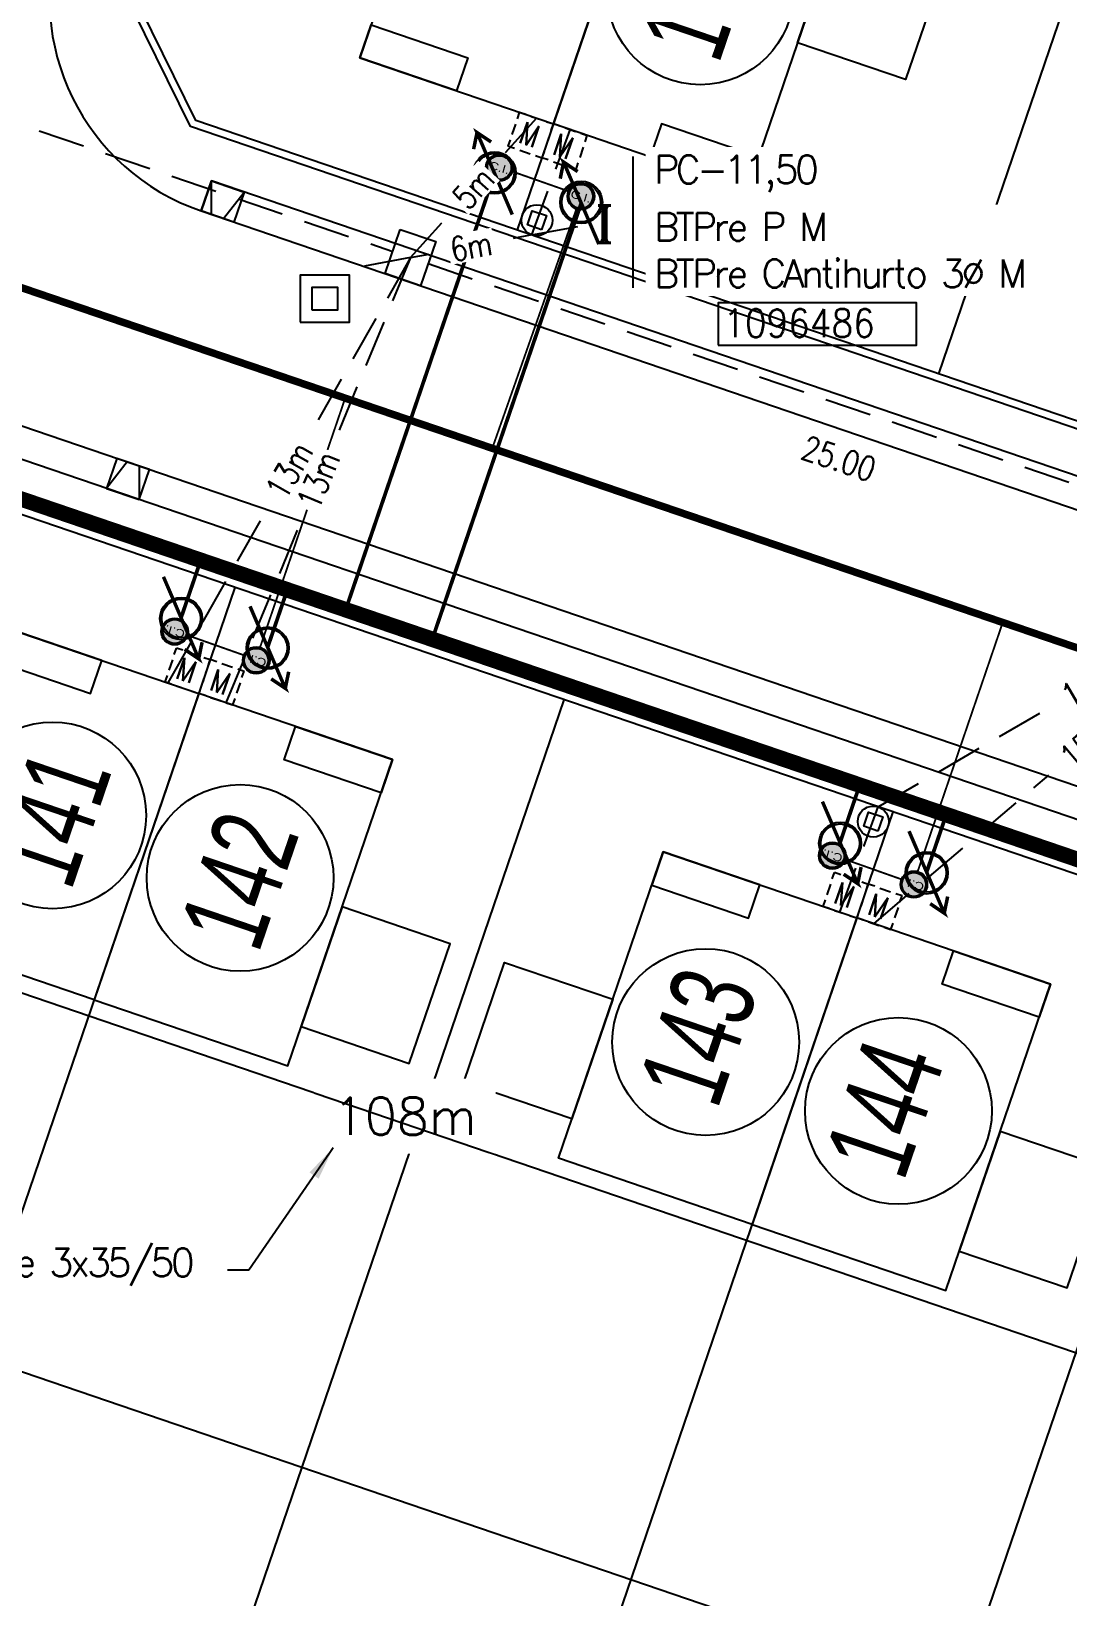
# Model space of a CAD drawing. Extents: x 0 to 336586, y 0 to 6284468.
# Drawn here: x 335219.77 to 335247.51, y 6277718.69 to 6277760.61 of the extents above; entities that cross this region are included whole.
import ezdxf
from ezdxf.enums import TextEntityAlignment as Align

# ---------------------------------------------------------------- set-up
doc = ezdxf.new("R2010")
doc.units = 0
doc.header["$LTSCALE"] = 5
doc.linetypes.add('DASHED', pattern=[0.75, 0.5, -0.25])
doc.linetypes.add('HIDDEN', pattern=[0.375, 0.25, -0.125])
for name, color, linetype in [('ACOM-P', 251, 'DASHED'), ('CALLES-URBANAS', 6, 'Continuous'), ('COTAS', 11, 'Continuous'), ('EQUIPOS', 240, 'Continuous'), ('EQUIPOS_P', 240, 'Continuous'), ('ESTRUCTURAS', 42, 'Continuous'), ('ESTRUCTURAS_P', 42, 'Continuous'), ('GRILLA', 254, 'Continuous'), ('LBT_A_P', 100, 'DASHED'), ('LINEA-EDIFICACION-URBANA', 21, 'Continuous'), ('MUROS', 8, 'Continuous'), ('NOMBRESLOTES', 2, 'Continuous'), ('Numero', 42, 'Continuous'), ('PLANTA', 6, 'Continuous'), ('POSTES_E', 41, 'Continuous'), ('POSTES_P', 41, 'Continuous'), ('Prosan Agua Potable D. Arranque', 1, 'Continuous'), ('Prosan Agua Potable D. MAP', 5, 'Continuous'), ('Prosan Agua Potable P. Cañeria Proyectada', 1, 'Continuous'), ('Prosan Alcantarillado D. Union Domiciliaria', 4, 'Continuous'), ('Prosan Alcantarillado P. Colector Proyectado', 1, 'Continuous'), ('Prosan Pavimentación Dispositivo de Rodados Proyectado', 8, 'Continuous'), ('Prosan Pavimentación Vereda Proyectada', 8, 'Continuous'), ('PUNTO-DE-INTERES', 254, 'Continuous'), ('servicios', 6, 'Continuous'), ('TEXTO-BT_P', 151, 'Continuous'), ('TEXTO-MT_P', 1, 'Continuous')]:
    doc.layers.add(name, color=color, linetype=linetype)
doc.styles.add('2mm', font='simplex.shx', dxfattribs={"width": 0.8, "height": 0.65})
doc.styles.add('ARIAL', font='arial.ttf', dxfattribs={"width": 0.82})
doc.styles.add('ROMANS', font='romans.shx', dxfattribs={"height": 1})
doc.styles.add('ROMANT', font='romant.shx', dxfattribs={"height": 2})
doc.styles.add('Swis-50', font='swissc.ttf', dxfattribs={"width": 0.85})
doc.dimstyles.new('ACOMETIDA 500', dxfattribs={"dimtxt": 0.65, "dimasz": 1.8, "dimexe": 1.25, "dimexo": 0.625, "dimtad": 0, "dimdec": 0, "dimtxsty": '2mm', "dimblk": 'NONE', "dimcen": 2.5, "dimse1": 1, "dimse2": 1, "dimclrd": 256, "dimclrt": 2, "dimadec": 0, "dimazin": 0, "dimtfac": 1, "dimtdec": 0, "dimtmove": 0, "dimatfit": 3, "dimldrblk": 'NONE', "dimfxl": 1, "dimtfill": 1, "dimlwd": -1, "dimarcsym": 2})
doc.dimstyles.new('COTA 500', dxfattribs={"dimtxt": 0.9, "dimasz": 0.9, "dimexe": 1.25, "dimexo": 1.25, "dimgap": 1.199999999999999, "dimtad": 0, "dimtih": 1, "dimtoh": 1, "dimdec": 0, "dimzin": 0, "dimdsep": 46, "dimtxsty": 'ROMANS', "dimcen": 0, "dimclrd": 11, "dimclre": 11, "dimclrt": 256, "dimadec": 0, "dimazin": 0, "dimtfac": 1, "dimtdec": 0, "dimtofl": 0, "dimtmove": 0, "dimatfit": 3, "dimfxl": 1.25, "dimfxlon": 1, "dimtfill": 1, "dimtolj": 1, "dimtzin": 0, "dimarcsym": 0})
doc.dimstyles.new('GRILLA X 500', dxfattribs={"dimtxt": 0.5, "dimasz": 1.8, "dimexe": 1.25, "dimexo": 0.625, "dimtad": 0, "dimdec": 0, "dimtxsty": 'ROMANS', "dimblk": 'NONE', "dimcen": 2.5, "dimse1": 1, "dimse2": 1, "dimsd1": 1, "dimsd2": 1, "dimclrd": 256, "dimclrt": 256, "dimadec": 0, "dimazin": 0, "dimtfac": 1, "dimtdec": 0, "dimtmove": 0, "dimatfit": 3, "dimldrblk": 'NONE', "dimfxlon": 1, "dimtfill": 1, "dimlwd": -1, "dimarcsym": 2})
doc.dimstyles.new('GRILLA Y 500', dxfattribs={"dimtxt": 0.5, "dimasz": 1.8, "dimexe": 1.25, "dimexo": 0.625, "dimtad": 0, "dimdec": 0, "dimtxsty": 'ROMANS', "dimblk": 'NONE', "dimcen": 2.5, "dimse1": 1, "dimse2": 1, "dimsd1": 1, "dimsd2": 1, "dimclrd": 256, "dimclrt": 256, "dimadec": 0, "dimazin": 0, "dimtfac": 1, "dimtdec": 0, "dimtmove": 0, "dimatfit": 3, "dimldrblk": 'NONE', "dimfxlon": 1, "dimtfill": 1, "dimlwd": -1, "dimarcsym": 2})
doc.dimstyles.new('VANO 500', dxfattribs={"dimtxt": 0.65, "dimasz": 1.8, "dimexe": 0, "dimexo": 8, "dimgap": 1.2, "dimtad": 0, "dimdec": 0, "dimzin": 0, "dimdsep": 46, "dimtxsty": '2mm', "dimblk": 'NONE', "dimcen": 0, "dimse1": 1, "dimse2": 1, "dimsd1": 1, "dimsd2": 1, "dimclrd": 7, "dimclrt": 2, "dimadec": 0, "dimazin": 0, "dimtfac": 1, "dimtdec": 0, "dimtofl": 0, "dimtmove": 0, "dimatfit": 3, "dimldrblk": 'NONE', "dimfxl": 1, "dimtfill": 1, "dimtolj": 1, "dimtzin": 0, "dimlwd": 25, "dimarcsym": 0})

# ---------------------------------------------------------------- blocks, each defined once
blk = doc.blocks.new('A$C461B3DCE')
at = {"layer": 'Prosan Agua Potable D. MAP', "ltscale": 2}
h = blk.add_hatch(color=4, dxfattribs=at)
h.dxf.hatch_style = 1
edge = h.paths.add_edge_path()
edge.add_line((0.7710314885518511, 0.5448670548734738), (0.7504819952160025, 0.5306253450311521))
edge.add_arc((0.5218886427903211, 0.3768014163459124), 0.2755298927691394, 393.9372072948622, 430.8894317799293)
edge.add_arc((0.5219586611189867, 0.376749035538496), 0.2755564759331746, 70.90675392884668, 215.492820778389)
edge.add_line((0.2976038094080948, 0.2167606861423788), (0.2770543160722461, 0.2025189763000571))
edge.add_arc((0.5218886427903213, 0.3768014163459125), 0.3005298927691393, 70.88943177992928, 215.4447158899646, ccw=False)
edge.add_arc((0.5218886427903213, 0.3768014163459125), 0.3005298927691391, 394.0026343322039, 430.88943177992934, ccw=False)
h = blk.add_hatch(color=4, dxfattribs=at)
h.dxf.hatch_style = 1
edge = h.paths.add_edge_path()
edge.add_line((0.7622593604771488, 0.557190258923689), (0.7420747884321109, 0.5424359027211417))
edge.add_arc((0.521888642790321, 0.3768014163459126), 0.2755298927691394, 0, 36.95222448506712, ccw=False)
edge.add_arc((0.5218620722195667, 0.376884724929531), 0.2755564759331746, 215.3966110015403, 359.98267785108266, ccw=False)
edge.add_line((0.2972388881172841, 0.2172733325026044), (0.2770543160722462, 0.2025189763000571))
edge.add_arc((0.5218886427903211, 0.3768014163459128), 0.3005298927691393, 215.4447158899647, 360)
edge.add_arc((0.5218886427903211, 0.3768014163459128), 0.3005298927691391, 0, 36.88679744772544)
at = {"layer": 'Prosan Agua Potable D. MAP', "color": 4, "ltscale": 2, "const_width": 0.05}
blk.add_lwpolyline([(9.38084215e-08, 1.08246816e-07), (1.023286459401971, 0.7479937492063158), (0.9377070762315523, 0.5236589383472321), (1.023286459402515, 0.7479937492077511), (0.7832410503892931, 0.7426890532315298)], dxfattribs=at)
at = {"layer": 'Prosan Agua Potable D. MAP', "color": 4, "ltscale": 2}
for radius in [0.3005298927691391, 0.2755298927691391]:
    blk.add_circle((0.5218886427903211, 0.3768014163459128), radius, dxfattribs=at)
blk = doc.blocks.new('agua potable')
at = {"layer": 'Prosan Agua Potable D. Arranque', "color": 4, "const_width": 0.1}
for points, elevation in [([(335721.7647387084, 6282434.498221918), (335717.7797777961, 6282422.824924893)], -499.809), ([(335724.0819384793, 6282433.707190003), (335720.0969775688, 6282422.033892977)], -499.809), ([(335713.371650523, 6282422.602377763), (335713.8997824694, 6282424.14945469)], -499.8090000075405), ([(335715.6888502943, 6282421.811345848), (335716.2169822402, 6282423.358422771)], -499.8090000075405)]:
    blk.add_lwpolyline(points, dxfattribs=dict(at, elevation=elevation))
for points in [[(335731.0089935898, 6282416.581446182), (335731.537125536, 6282418.128523108)], [(335733.3261933608, 6282415.790414268), (335733.8543253068, 6282417.337491192)]]:
    blk.add_lwpolyline(points, dxfattribs=at)
at = {"layer": 'Prosan Agua Potable P. Cañeria Proyectada', "color": 4, "const_width": 0.4}
blk.add_lwpolyline([(335794.3611154302, 6282396.682042008), (335675.8759594712, 6282437.129801887)], dxfattribs=at)
at = {"layer": 'Prosan Agua Potable D. MAP', "color": 4, "ltscale": 20}
for p, xscale, yscale, zscale, rotation in [((335722.2363493615, 6282433.400437742, -499.809), 1.885254132807255, 1.885254132807255, 1.885254132807255, 77.0827137440164), ((335724.5535491325, 6282432.609405827, -499.809), 1.885254132807254, 1.885254132807254, 1.885254132807254, 77.08271373004237), ((335712.9000398702, 6282423.700161939, -499.8090000075405), 1.885254132835699, 1.885254132835699, 1.885254132835699, 257.0827137300424), ((335715.2172396408, 6282422.909130024, -499.8090000075405), 1.885254132835698, 1.885254132835698, 1.885254132835698, 257.0827137440164), ((335730.5373829366, 6282417.679230358), 1.885254132835699, 1.885254132835699, 1.885254132835699, 257.0827137300424), ((335732.8545827075, 6282416.888198443), 1.885254132835698, 1.885254132835698, 1.885254132835698, 257.0827137440164)]:
    blk.add_blockref('A$C461B3DCE', p, dxfattribs=dict(at, xscale=xscale, yscale=yscale, zscale=zscale, rotation=rotation))
blk = doc.blocks.new('UD')
at = {"layer": 'Prosan Alcantarillado D. Union Domiciliaria', "true_color": 0x57ffab}
h = blk.add_hatch(color=101, dxfattribs=at)
edge = h.paths.add_edge_path()
edge.add_arc((6.984919e-10, 0), 0.3200000000000001, 0, 360)
at = {"layer": 'Prosan Alcantarillado D. Union Domiciliaria', "color": 7}
for radius in [0.36, 0.3200000000000001]:
    blk.add_circle((6.984919e-10, 0), radius, dxfattribs=at)
at = {"layer": 'Prosan Alcantarillado D. Union Domiciliaria', "color": 7, "ltscale": 10, "style": 'ARIAL', "oblique": 359.9999998988733, "width": 1.199999998176862}
blk.add_text('C.I.', height=0.2121039574924962, dxfattribs=at).set_placement((0, 0), align=Align.MIDDLE_CENTER)
blk = doc.blocks.new('ALCANTARILLADO')
at = {"layer": 'Prosan Alcantarillado D. Union Domiciliaria', "color": 5, "ltscale": 20, "const_width": 0.05}
for points in [[(-62.08996303600725, -214.4205110596959), (-60.58524696285167, -214.9494491473306)], [(-60.37173238810647, -215.4262259372044), (-62.63144025265501, -221.8546129737515)], [(-68.84003536676028, -227.1674944107654), (-66.57110790569277, -220.5210392059525)], [(-51.23860744258127, -233.1695142341778), (-48.96967984543153, -226.5230586304097)], [(-70.77829811605625, -226.8431674813619), (-69.27459623377945, -227.3749819335062)], [(-53.17687019122968, -232.8451873053564), (-51.67316830890923, -233.3770017568022)]]:
    blk.add_lwpolyline(points, dxfattribs=at)
at = {"layer": 'Prosan Alcantarillado P. Colector Proyectado', "color": 5, "const_width": 0.2}
blk.add_lwpolyline([(-80.53497910180886, -215.7206601623911), (-1.985794598018401, -242.5353131315205)], dxfattribs=at)
at = {"layer": 'Prosan Alcantarillado D. Union Domiciliaria', "color": 5, "ltscale": 20}
for p, rotation in [((-62.43541517063568, -214.3192054660758), 343.655956915462), ((-60.252389244808, -215.0865831656847), 343.655956915462), ((-71.12355590115476, -226.7412014959846), 163.546395338698), ((-68.94200135136634, -227.512752196053), 163.546395338698), ((-53.52212797640823, -232.7432213200955), 163.546395338698), ((-51.34057342661981, -233.5147720155073), 163.546395338698)]:
    blk.add_blockref('UD', p, dxfattribs=dict(at, rotation=rotation))
blk = doc.blocks.new('A$C5C7937C3')
at = {"layer": 'Prosan Pavimentación Dispositivo de Rodados Proyectado'}
for p, q in [((-0.6315782112360468, 6.903170517231955, -1.978999999999999), (-3.000010038471373, -8.76825652e-08, -1.978999999999999)), ((2.131585714683748, 6.903170517231955, -1.978999999999999), (4.500017541919078, -8.76825652e-08, -1.978999999999999))]:
    blk.add_line(p, q, dxfattribs=at)
at = {"layer": 'Prosan Pavimentación Dispositivo de Rodados Proyectado', "elevation": -1.978999999999999}
blk.add_lwpolyline([(4.500017541919078, 6.903170517231955), (-3.000010038489562, 6.903170517227408), (-3.000010038489562, -8.76825652e-08), (4.500017541919078, -8.76825652e-08)], close=True, dxfattribs=at)
blk = doc.blocks.new('A$C12F70A7C')
at = {"layer": 'MUROS'}
for points in [[(0, -8.672000000951812), (-5.476999999998952, -8.672000000951812), (-5.476999999998952, 0), (0, 0)], [(-2.738500000006752, 0), (-5.476999999998952, 0), (-5.476999999998952, -0.9399999999441206), (-2.738500000006752, -0.9399999999441206)], [(0, -8.672000000951812), (5.4769999999844, -8.672000000951812), (5.4769999999844, 0), (0, 0)], [(2.7384999999922, 0), (5.4769999999844, 0), (5.4769999999844, -0.9399999999441206), (2.7384999999922, -0.9399999999441206)], [(-5.476999999998952, -7.557999999960883), (-8.53499999998894, -7.557999999960883), (-8.53499999998894, -4.169999999925493), (-5.476999999998952, -4.169999999925493)], [(5.4769999999844, -7.557999999960883), (8.534999999974389, -7.557999999960883), (8.534999999974389, -4.169999999925493), (5.4769999999844, -4.169999999925493)]]:
    blk.add_lwpolyline(points, close=True, dxfattribs=at)
blk = doc.blocks.new('PLANTA')
at = {"layer": 'CALLES-URBANAS', "flags": 128}
blk.add_lwpolyline([(335725.5072849494, 6282473.654237114), (335721.237179917, 6282473.526946058), (335710.1720965475, 6282441.113577982, 0.4142135623730951), (335713.9119420435, 6282433.496914956), (335774.4799874992, 6282412.820554791, 0.4142135623730951), (335782.0966505262, 6282416.560400287), (335793.1617338957, 6282448.973768363), (335789.8608332461, 6282451.685604438)], format="xyb", close=True, dxfattribs=at)
blk.add_lwpolyline([(335758.1459037947, 6282410.999947876, -0.4142135623730951), (335761.8857492908, 6282403.383284849), (335750.2714501044, 6282369.361078066), (335750.2714501044, 6282369.361078066, -0.4142135623730951), (335742.6547870774, 6282365.621232569), (335675.0551700945, 6282388.697988923, -0.4142135623730951), (335671.3153245985, 6282396.314651949), (335682.9296237849, 6282430.336858733, -0.4142135623730943), (335690.5462868119, 6282434.076704229), (335758.1459037947, 6282410.999947876)], format="xyb", dxfattribs=at)
at = {"layer": 'CALLES-URBANAS'}
blk.add_lwpolyline([(335758.1459037947, 6282410.999947876), (335757.8712958863, 6282410.195528522), (335690.2716789034, 6282433.272284875), (335690.5462868119, 6282434.076704229)], dxfattribs=at)
at = {"layer": 'CALLES-URBANAS', "flags": 128}
blk.add_lwpolyline([(335774.4799874992, 6282412.820554791), (335774.7545954077, 6282413.624974145), (335714.186549952, 6282434.301334309), (335713.9119420436, 6282433.496914956)], dxfattribs=at)
at = {"layer": 'LINEA-EDIFICACION-URBANA', "ltscale": 0.2}
for p, q in [((335734.4018680496, 6282468.240365801), (335722.3675802973, 6282432.987870595)), ((335745.6795119303, 6282464.390470615), (335733.6452241781, 6282429.137975409)), ((335714.8131660324, 6282423.415129632), (335700.7758558891, 6282382.295105021)), ((335723.6191920164, 6282420.408980705), (335709.5818818731, 6282379.288956095)), ((335732.4252180003, 6282417.402831778), (335718.387907857, 6282376.282807168)), ((335741.231243984, 6282414.39668285), (335727.1939338408, 6282373.27665824)), ((335753.9492543497, 6282387.099084744), (335679.2518195398, 6282412.598852054))]:
    blk.add_line(p, q, dxfattribs=at)
for points in [[(335789.8763127967, 6282446.314135138), (335779.6695743548, 6282416.41514939), (335776.0790449706, 6282414.652169315), (335713.7666911461, 6282435.923991127), (335712.0037110722, 6282439.514520511), (335722.210449514, 6282469.41350626), (335725.8009788984, 6282471.176486334), (335788.1133327229, 6282449.904664522), (335789.8763127967, 6282446.314135138)], [(335760.0541347662, 6282404.98234232), (335758.2911546922, 6282408.572871705), (335688.9472293405, 6282432.245089704), (335685.3566999563, 6282430.48210963), (335673.1469391235, 6282394.715594478), (335674.9099191973, 6282391.125065094), (335744.253844549, 6282367.452847094), (335747.8443739333, 6282369.215827168), (335760.0541347662, 6282404.98234232)]]:
    blk.add_lwpolyline(points, dxfattribs=at)
at = {"layer": 'Prosan Pavimentación Vereda Proyectada'}
blk.add_lwpolyline([(335791.4700223127, 6282450.363584352), (335779.8320856569, 6282416.272135433), (335776.092831676, 6282414.436130334), (335713.6236771898, 6282435.761479825), (335711.7876720901, 6282439.500733806), (335723.4256087459, 6282473.592182724)], dxfattribs=at)
blk.add_lwpolyline([(335760.2701737482, 6282404.996129026), (335758.4341686486, 6282408.735383007), (335688.9334426352, 6282432.461128686), (335685.1941886542, 6282430.625123587), (335672.9309001414, 6282394.701807773), (335674.7669052409, 6282390.962553792), (335744.2676312543, 6282367.236808113), (335748.0068852354, 6282369.072813212)], close=True, dxfattribs=at)
at = {"layer": 'PUNTO-DE-INTERES', "color": 8}
for centre in [(335727.2694847506, 6282439.376826297), (335709.9344018669, 6282417.308798943), (335714.9518746298, 6282415.636235899), (335727.4106991024, 6282411.238247238), (335732.5714612652, 6282409.395992981)]:
    blk.add_circle(centre, 2.5, dxfattribs=at)
at = {"layer": 'Prosan Pavimentación Dispositivo de Rodados Proyectado', "yscale": 0.1231318257598217, "zscale": 0.1231318257598217}
for p, xscale, rotation in [((335714.5361380248, 6282434.181993993, 0.2436778831786871), -0.1231318257598217, 161.1514259080774), ((335711.7254453233, 6282425.948525338, 0.2436778831786871), 0.1231318257598217, 341.1514259091357)]:
    blk.add_blockref('A$C5C7937C3', p, dxfattribs=dict(at, xscale=xscale, rotation=rotation))
at = {"layer": 'PUNTO-DE-INTERES', "rotation": 161.1514259085047}
blk.add_blockref('A$C12F70A7C', (335723.3367846801, 6282435.826997726), dxfattribs=at)
blk.add_blockref('A$C12F70A7C', (335723.3367846801, 6282435.826997726), dxfattribs=at)
blk.add_blockref('A$C12F70A7C', (335723.3367846801, 6282435.826997726), dxfattribs=at)
at = {"layer": 'PUNTO-DE-INTERES', "xscale": -1, "rotation": 341.1514259085047}
for p in [(335713.8439616496, 6282420.576002501), (335713.8439616496, 6282420.576002501), (335713.8439616496, 6282420.576002501), (335731.4560136175, 6282414.563704646), (335731.4560136175, 6282414.563704646), (335731.4560136175, 6282414.563704646)]:
    blk.add_blockref('A$C12F70A7C', p, dxfattribs=at)
at = {"layer": 'NOMBRESLOTES', "color": 8, "style": 'Swis-50', "width": 0.8}
for s, p in [('141', (335709.9125003652, 6282417.244642043)), ('142', (335714.929217904, 6282415.569866694))]:
    blk.add_text(s, height=2.25, rotation=71.15142590763487, dxfattribs=at).set_placement(p, align=Align.MIDDLE_CENTER)
for s, p in [('143', (335727.7196358014, 6282409.400102346)), ('144', (335732.7074555419, 6282407.472874398))]:
    blk.add_text(s, height=2.25, rotation=71.15142590763487, dxfattribs=at).set_placement(p)
at = {"layer": 'PUNTO-DE-INTERES', "color": 8, "insert": (335727.2615921965, 6282439.379520611), "char_height": 2.25, "attachment_point": 5, "rotation": 71.15142590850466, "line_spacing_factor": 0.6, "style": 'Swis-50'}
blk.add_mtext('\\fArial Narrow|b0|i0|c00|p39;\\H1x;\\W0.8;118', dxfattribs=at)
blk = doc.blocks.new('EM-BT_P')
at = {"layer": 'EQUIPOS'}
for p, q in [((-1.59583581811421, 0.990598165203636), (-1.59583581811421, 1.595838092819461)), ((-0.990595890498426, 1.595417830392476), (-1.59583581811421, 1.595417830392476)), ((-0.4940528739877835, 1.595417830392476), (0.4940729303437621, 1.595417830392476)), ((0.9906159468543903, 1.595417830392476), (1.595855874470174, 1.595417830392476)), ((1.595855874470174, 0.990598165203636), (1.595855874470174, 1.595838092819461)), ((-1.59583581811421, 0.4940551486930361), (-1.59583581811421, -0.4940706556385237)), ((1.595855874470174, 0.4940551486930361), (1.595855874470174, -0.4940706556385237)), ((-1.59583581811421, -0.9906136721491804), (-1.59583581811421, -1.595853599764949)), ((1.595855874470174, -0.9906136721491804), (1.595855874470174, -1.595853599764949)), ((-0.990595890498426, -1.595433337337964), (-1.59583581811421, -1.595433337337964)), ((-0.4940528739877835, -1.595433337337964), (0.4940729303437621, -1.595433337337964)), ((0.9906159468543903, -1.595433337337964), (1.595855874470174, -1.595433337337964))]:
    blk.add_line(p, q, dxfattribs=at)
at = {"layer": 'EQUIPOS', "style": 'ROMANS', "width": 0.8}
blk.add_text('M', height=1.98, dxfattribs=at).set_placement((-0.9147899827143248, -0.9896123134684556))
blk = doc.blocks.new('PC-11-5_P')
at = {"layer": 'POSTES_E'}
blk.add_lwpolyline([(-0.9999145091573203, 1.250006196363586), (1.00008549084268, 1.250006196363586), (1.00008549084268, -1.249993803636414), (-0.9999145091573203, -1.249993803636414)], close=True, dxfattribs=at)
blk = doc.blocks.new('*D223')
at = {"layer": 'Defpoints', "color": 0, "linetype": 'HIDDEN', "ltscale": 0.25, "transparency": 16777216}
for p in [(335205.3116776531, 6277762.954661776), (335229.9166062952, 6277754.552430731), (335229.466528754, 6277753.234432485)]:
    blk.add_point(p, dxfattribs=at)
at = {"layer": 'COTAS', "color": 2, "linetype": 'HIDDEN', "ltscale": 0.25, "transparency": 16777216, "insert": (335217.164064433, 6277757.435548007), "char_height": 0.65, "attachment_point": 5, "rotation": 341.14569820959355, "style": '2mm', "bg_fill": 3, "box_fill_scale": 1.1, "bg_fill_color": 256, "bg_fill_true_color": 13158600, "bg_fill_transparency": 0}
blk.add_mtext('\\A1;26.00', dxfattribs=at)
blk = doc.blocks.new('_None')
blk = doc.blocks.new('*D224')
at = {"layer": 'Defpoints', "color": 0, "linetype": 'HIDDEN', "ltscale": 0.25, "transparency": 16777216}
for p in [(335229.916564842, 6277754.552441613), (335253.7458632968, 6277746.415080462), (335253.2957869198, 6277745.097085092)]:
    blk.add_point(p, dxfattribs=at)
at = {"layer": 'COTAS', "color": 2, "linetype": 'HIDDEN', "ltscale": 0.25, "transparency": 16777216, "insert": (335241.3811376924, 6277749.165765667), "char_height": 0.65, "attachment_point": 5, "rotation": 341.1457052805475, "style": '2mm', "bg_fill": 3, "box_fill_scale": 1.1, "bg_fill_color": 256, "bg_fill_true_color": 13158600, "bg_fill_transparency": 0}
blk.add_mtext('\\A1;25.00', dxfattribs=at)
blk = doc.blocks.new('*D351')
at = {"layer": 'ACOM-P', "ltscale": 0.5, "transparency": 16777216}
for p, q in [((335229.9165648427, 6277754.552441611), (335227.33755332, 6277750.023132592)), ((335223.4293804169, 6277743.15952511), (335226.00839194, 6277747.688834131))]:
    blk.add_line(p, q, dxfattribs=at)
at = {"layer": 'Defpoints', "color": 0, "ltscale": 0.5, "transparency": 16777216}
for p in [(335229.9165648418, 6277754.552441611), (335223.4293804159, 6277743.15952511), (335223.4293804169, 6277743.15952511)]:
    blk.add_point(p, dxfattribs=at)
at = {"layer": 'ACOM-P', "color": 2, "ltscale": 0.5, "transparency": 16777216, "insert": (335226.6729726298, 6277748.855983362), "char_height": 0.65, "attachment_point": 5, "rotation": 60.34259433800725, "style": '2mm', "bg_fill": 3, "box_fill_scale": 1.1, "bg_fill_color": 256, "bg_fill_true_color": 13158600, "bg_fill_transparency": 0}
blk.add_mtext('13m', dxfattribs=at)
blk = doc.blocks.new('*D352')
at = {"layer": 'ACOM-P', "ltscale": 0.5, "transparency": 16777216}
for p, q in [((335229.916568334, 6277754.552446434), (335227.9636859826, 6277749.831796341)), ((335224.9839539181, 6277742.628969997), (335226.9368362695, 6277747.349620089))]:
    blk.add_line(p, q, dxfattribs=at)
at = {"layer": 'Defpoints', "color": 0, "ltscale": 0.5, "transparency": 16777216}
for p in [(335229.916568334, 6277754.552446434), (335229.9166062949, 6277754.55243073), (335224.9839918793, 6277742.628954292)]:
    blk.add_point(p, dxfattribs=at)
at = {"layer": 'ACOM-P', "color": 2, "ltscale": 0.5, "transparency": 16777216, "insert": (335227.450261126, 6277748.590708216), "char_height": 0.65, "attachment_point": 5, "rotation": 67.52564464919213, "style": '2mm', "bg_fill": 3, "box_fill_scale": 1.1, "bg_fill_color": 256, "bg_fill_true_color": 13158600, "bg_fill_transparency": 0}
blk.add_mtext('13m', dxfattribs=at)
blk = doc.blocks.new('*D353')
at = {"layer": 'ACOM-P', "ltscale": 0.5, "transparency": 16777216}
for p, q in [((335233.2893259837, 6277758.285061), (335232.3706083056, 6277757.268304871)), ((335229.9166062954, 6277754.55243073), (335230.8353239736, 6277755.56918686))]:
    blk.add_line(p, q, dxfattribs=at)
at = {"layer": 'Defpoints', "color": 0, "ltscale": 0.5, "transparency": 16777216}
for p in [(335233.2893259837, 6277758.285061), (335233.2893259837, 6277758.285061), (335229.9166062954, 6277754.55243073)]:
    blk.add_point(p, dxfattribs=at)
at = {"layer": 'ACOM-P', "color": 2, "ltscale": 0.5, "transparency": 16777216, "insert": (335231.6029661391, 6277756.418745866), "char_height": 0.65, "attachment_point": 5, "rotation": 47.89975130541711, "style": '2mm', "bg_fill": 3, "box_fill_scale": 1.1, "bg_fill_color": 256, "bg_fill_true_color": 13158600, "bg_fill_transparency": 0}
blk.add_mtext('5m', dxfattribs=at)
blk = doc.blocks.new('PM-6_P')
at = {"layer": 'POSTES_E'}
blk.add_lwpolyline([(-0.6677519658405187, 0.6677414800509212), (0.6677199434739736, 0.6677414800509212), (0.6677199434739736, -0.66773042926323), (-0.6677519658405187, -0.66773042926323)], close=True, dxfattribs=at)
blk.add_circle((-1.601118327254625e-05, 5.52539384557349e-06), 1.386432699211355, dxfattribs=at)
blk = doc.blocks.new('*D354')
at = {"layer": 'ACOM-P', "ltscale": 0.5, "transparency": 16777216}
for p, q in [((335233.1668496737, 6277755.156874815), (335232.6673560438, 6277755.063964954)), ((335233.1668496737, 6277755.156874815), (335234.9364959849, 6277755.486043365)), ((335229.916479052, 6277754.552279549), (335228.1468327411, 6277754.223111)), ((335229.916479052, 6277754.552279549), (335230.4159726815, 6277754.64518941))]:
    blk.add_line(p, q, dxfattribs=at)
at = {"layer": 'Defpoints', "color": 0, "ltscale": 0.5, "transparency": 16777216}
for p in [(335233.1668480758, 6277755.156883406), (335233.1668496737, 6277755.156874815), (335229.9164774544, 6277754.552288139)]:
    blk.add_point(p, dxfattribs=at)
at = {"layer": 'ACOM-P', "color": 2, "ltscale": 0.5, "transparency": 16777216, "insert": (335231.5416643629, 6277754.854577182), "char_height": 0.65, "attachment_point": 5, "rotation": 10.537056564315991, "style": '2mm', "bg_fill": 3, "box_fill_scale": 1.1, "bg_fill_color": 256, "bg_fill_true_color": 13158600, "bg_fill_transparency": 0}
blk.add_mtext('6m', dxfattribs=at)
blk = doc.blocks.new('*D356')
at = {"layer": 'ACOM-P', "ltscale": 0.5, "transparency": 16777216}
for p, q in [((335253.7458618907, 6277746.415077668), (335249.0543054142, 6277742.432997627)), ((335242.3147982336, 6277736.7126664), (335247.0063547106, 6277740.69474644))]:
    blk.add_line(p, q, dxfattribs=at)
at = {"layer": 'Defpoints', "color": 0, "ltscale": 0.5, "transparency": 16777216}
for p in [(335253.7458618907, 6277746.415077668), (335242.3147982336, 6277736.7126664), (335242.3147982336, 6277736.7126664)]:
    blk.add_point(p, dxfattribs=at)
at = {"layer": 'ACOM-P', "color": 2, "ltscale": 0.5, "transparency": 16777216, "insert": (335248.0303300619, 6277741.563872034), "char_height": 0.65, "attachment_point": 5, "rotation": 40.323794325470004, "style": '2mm', "bg_fill": 3, "box_fill_scale": 1.1, "bg_fill_color": 256, "bg_fill_true_color": 13158600, "bg_fill_transparency": 0}
blk.add_mtext('15m', dxfattribs=at)
blk = doc.blocks.new('*D357')
at = {"layer": 'ACOM-P', "ltscale": 0.5, "transparency": 16777216}
for p, q in [((335253.7458632952, 6277746.415080465), (335249.2526683239, 6277743.802882595)), ((335242.4372143568, 6277739.84059864), (335246.9304093285, 6277742.452796511))]:
    blk.add_line(p, q, dxfattribs=at)
at = {"layer": 'Defpoints', "color": 0, "ltscale": 0.5, "transparency": 16777216}
for p in [(335253.745863297, 6277746.415080463), (335253.7458632952, 6277746.415080465), (335242.4372143587, 6277739.840598637)]:
    blk.add_point(p, dxfattribs=at)
at = {"layer": 'ACOM-P', "color": 2, "ltscale": 0.5, "transparency": 16777216, "insert": (335248.091538826, 6277743.127839553), "char_height": 0.65, "attachment_point": 5, "rotation": 30.17233076248909, "style": '2mm', "bg_fill": 3, "box_fill_scale": 1.1, "bg_fill_color": 256, "bg_fill_true_color": 13158600, "bg_fill_transparency": 0}
blk.add_mtext('16m', dxfattribs=at)
blk = doc.blocks.new('CA 3Ø-P')
at = {"layer": 'ESTRUCTURAS'}
for points in [[(-1.307126184576191, -1.266878571361303), (1.346075665089302, -1.266878571361303), (1.346075665089302, 1.246819127351046), (-1.307126184576191, 1.246819127351046)], [(-0.676001158892177, -0.6099489843472838), (0.7149506394052878, -0.6099489843472838), (0.7149506394052878, 0.5898895403370261), (-0.676001158892177, 0.5898895403370261)]]:
    blk.add_lwpolyline(points, close=True, dxfattribs=at)
blk = doc.blocks.new('*D434')
at = {"layer": 'Defpoints', "color": 0, "ltscale": 0.5, "transparency": 16777216}
for p in [(335292.711083103, 6278000), (335274.7657512065, 6277998.486549078), (0, 0)]:
    blk.add_point(p, dxfattribs=at)
at = {"layer": 'GRILLA', "ltscale": 0.5, "transparency": 16777216, "insert": (335269.8550369208, 6277998.486549078), "char_height": 1, "attachment_point": 5, "style": 'ROMANS', "bg_fill": 3, "box_fill_scale": 1.1, "bg_fill_color": 256, "bg_fill_true_color": 13158600, "bg_fill_transparency": 0}
blk.add_mtext('Y-6278000', dxfattribs=at)
blk = doc.blocks.new('*D439')
at = {"layer": 'Defpoints', "color": 0, "ltscale": 0.5, "transparency": 16777216}
for p in [(335301.7893708139, 6277932.198101984), (335300, 6277899.167990658), (0, 0)]:
    blk.add_point(p, dxfattribs=at)
at = {"layer": 'GRILLA', "ltscale": 0.5, "transparency": 16777216, "insert": (335301.7893708129, 6277936.632625794), "char_height": 1, "attachment_point": 5, "rotation": 90, "style": 'ROMANS', "bg_fill": 3, "box_fill_scale": 1.1, "bg_fill_color": 256, "bg_fill_true_color": 13158600, "bg_fill_transparency": 0}
blk.add_mtext('X-335300', dxfattribs=at)
blk = doc.blocks.new('*D440')
at = {"layer": 'Defpoints', "color": 0, "ltscale": 0.5, "transparency": 16777216}
for p in [(335402.3497128253, 6277986.733224559), (335398.5975279866, 6277900), (0, 0)]:
    blk.add_point(p, dxfattribs=at)
at = {"layer": 'GRILLA', "ltscale": 0.5, "transparency": 16777216, "insert": (335402.3497128243, 6277991.143938844), "char_height": 1, "attachment_point": 5, "rotation": 90, "style": 'ROMANS', "bg_fill": 3, "box_fill_scale": 1.1, "bg_fill_color": 256, "bg_fill_true_color": 13158600, "bg_fill_transparency": 0}
blk.add_mtext('X-335399', dxfattribs=at)

msp = doc.modelspace()

# ---------------------------------------------------------------- linework, layer by layer
at = {"layer": 'LBT_A_P', "ltscale": 0.5}
for points in [[(335205.7848483695, 6277762.793077462), (335229.4434335894, 6277754.714009165)], [(335230.3897769986, 6277754.390846433), (335253.2726905909, 6277746.576658895)]]:
    msp.add_lwpolyline(points, dxfattribs=at)

# ---------------------------------------------------------------- block references
at = {"layer": 'EQUIPOS_P', "ltscale": 5, "xscale": 0.3, "yscale": 0.3, "zscale": 0.3, "rotation": 341.1514259146094}
for p in [(335233.1346945413, 6277757.832102568), (335234.0408971213, 6277757.522881729), (335223.9511709365, 6277743.487149872), (335224.8573735165, 6277743.177929033), (335241.5632229044, 6277737.474852018), (335242.4694254844, 6277737.165631179)]:
    msp.add_blockref('EM-BT_P', p, dxfattribs=at)
at = {"layer": 'PLANTA'}
msp.add_blockref('PLANTA', (-489.5943777723587, -4677.696606804617), dxfattribs=at)
at = {"layer": 'POSTES_P', "ltscale": 5, "xscale": 0.5, "yscale": 0.5, "zscale": 0.5, "rotation": 341.1456982341678}
msp.add_blockref('PC-11-5_P', (335229.9165648421, 6277754.552441613), dxfattribs=at)
at = {"layer": 'servicios', "color": 1}
msp.add_blockref('ALCANTARILLADO', (335294.7307215866, 6277971.279013176), dxfattribs=at)
at = {"layer": 'servicios'}
msp.add_blockref('agua potable', (-489.5943777723587, -4677.696606804617), dxfattribs=at)

# ---------------------------------------------------------------- next in the draw order: texts
at = {"layer": 'COTAS', "insert": (335229.7657334207, 6277731.558450529), "char_height": 1, "attachment_point": 5, "style": 'ROMANS', "bg_fill": 3, "box_fill_scale": 1.5, "bg_fill_color": 256, "bg_fill_transparency": 0}
msp.add_mtext('\\A1;108m', dxfattribs=at)
at = {"layer": 'TEXTO-BT_P', "ltscale": 0.5, "insert": (335214.6230844535, 6277727.516502835), "char_height": 0.7499999981250001, "attachment_point": 4, "style": 'ROMANS', "bg_fill": 3, "box_fill_scale": 1.3, "bg_fill_color": 256, "bg_fill_transparency": 0}
msp.add_mtext('{\\T0.8;P-LBT CPre 3x35/50}', dxfattribs=at)
at = {"layer": 'TEXTO-MT_P', "ltscale": 0.5, "insert": (335236.4380416624, 6277756.796786955), "char_height": 0.7499999981250001, "attachment_point": 4, "style": 'ROMANS', "bg_fill": 3, "box_fill_scale": 1.3, "bg_fill_color": 256, "bg_fill_transparency": 0}
msp.add_mtext('{\\T0.8;PC-11,50}', dxfattribs=at)

# ---------------------------------------------------------------- next in the draw order: dimensions: what is measured, and where the dimension line sits
at = {"layer": 'COTAS', "linetype": 'HIDDEN', "ltscale": 0.25}
dim = msp.add_aligned_dim(p1=(335205.3116776529, 6277762.954661776), p2=(335229.9166062952, 6277754.552430731), distance=-1.3927272419046177, dimstyle='VANO 500', override={"dimpost": '.00', "dimsah": 1}, dxfattribs=at)
dim.commit()
dim.dimension.update_dxf_attribs({"geometry": '*D223', "text_midpoint": (335217.164064433, 6277757.435548007)})

# ---------------------------------------------------------------- next in the draw order: dimensions: what is measured, and where the dimension line sits
dim = msp.add_aligned_dim(p1=(335229.9165648421, 6277754.552441613), p2=(335253.7458632966, 6277746.415080462), distance=-1.3927241431064632, dimstyle='VANO 500', override={"dimpost": '.00', "dimsah": 1}, dxfattribs=at)
dim.commit()
dim.dimension.update_dxf_attribs({"geometry": '*D224', "text_midpoint": (335241.3811376924, 6277749.165765667)})

# ---------------------------------------------------------------- next in the draw order: leaders
at = {"layer": 'COTAS'}
msp.add_leader([(335227.8482847818, 6277730.709971903), (335225.5897114148, 6277727.432316331), (335225.020637573, 6277727.432316331)], dimstyle='COTA 500', override={"dimgap": 1.199999999999999, "dimtad": 0}, dxfattribs=at)

# ---------------------------------------------------------------- next in the draw order: linework, layer by layer
at = {"layer": 'TEXTO-MT_P', "ltscale": 0.5}
msp.add_lwpolyline([(335235.8646353946, 6277757.255312687), (335235.8646353946, 6277753.746118504)], dxfattribs=at)

# ---------------------------------------------------------------- next in the draw order: texts
at = {"layer": 'TEXTO-BT_P', "ltscale": 0.5, "insert": (335236.4380416624, 6277754.7481175), "char_height": 0.7499999981250001, "attachment_point": 4, "style": 'ROMANS', "bg_fill": 3, "box_fill_scale": 1.3, "bg_fill_color": 256, "bg_fill_transparency": 0}
msp.add_mtext('{\\T0.8;BTPre P M\\PBTPre CAntihurto 3Ø M}', dxfattribs=at)

# ---------------------------------------------------------------- next in the draw order: dimensions: what is measured, and where the dimension line sits
at = {"layer": 'ACOM-P', "ltscale": 0.5}
for p1, p2, distance, picture, middle in [((335229.9165648421, 6277754.552441613), (335223.4293804165, 6277743.159525112), 1.275737732440385e-09, '*D351', (335226.6729726298, 6277748.855983362)), ((335253.7458618901, 6277746.415077668), (335242.3147982333, 6277736.7126664), 2.2599888216407353e-10, '*D356', (335248.0303300619, 6277741.563872034))]:
    dim = msp.add_aligned_dim(p1=p1, p2=p2, distance=distance, dimstyle='ACOMETIDA 500', override={"dimpost": 'm', "dimsah": 1}, dxfattribs=at)
    dim.commit()
    dim.dimension.update_dxf_attribs({"geometry": picture, "text_midpoint": middle})

# ---------------------------------------------------------------- next in the draw order: block references
at = {"layer": 'POSTES_P', "ltscale": 5, "xscale": 0.3, "yscale": 0.3, "zscale": 0.3, "rotation": 161.1514259169997}
msp.add_blockref('PM-6_P', (335242.3028366833, 6277739.446975889), dxfattribs=at)

# ---------------------------------------------------------------- next in the draw order: dimensions: what is measured, and where the dimension line sits
at = {"layer": 'ACOM-P', "ltscale": 0.5}
dim = msp.add_aligned_dim(p1=(335224.9839918793, 6277742.628954293), p2=(335229.9166062952, 6277754.552430731), distance=4.108089925617153e-05, dimstyle='ACOMETIDA 500', override={"dimpost": 'm', "dimsah": 1}, dxfattribs=at)
dim.commit()
dim.dimension.update_dxf_attribs({"geometry": '*D352', "text_midpoint": (335227.450261126, 6277748.590708216)})

# ---------------------------------------------------------------- next in the draw order: dimensions: what is measured, and where the dimension line sits
dim = msp.add_aligned_dim(p1=(335229.9166062952, 6277754.552430731), p2=(335233.2893259838, 6277758.285061001), distance=-5.380091432482405e-10, dimstyle='ACOMETIDA 500', override={"dimpost": 'm', "dimsah": 1}, dxfattribs=at)
dim.commit()
dim.dimension.update_dxf_attribs({"geometry": '*D353', "text_midpoint": (335231.6029661391, 6277756.418745866)})
dim = msp.add_aligned_dim(p1=(335242.4372143584, 6277739.840598637), p2=(335253.7458632966, 6277746.415080463), distance=3.117561151103919e-09, text='16m', dimstyle='ACOMETIDA 500', override={"dimpost": 'm', "dimsah": 1}, dxfattribs=at)
dim.commit()
dim.dimension.update_dxf_attribs({"geometry": '*D357', "text_midpoint": (335248.091538826, 6277743.127839553)})

# ---------------------------------------------------------------- next in the draw order: linework, layer by layer
msp.add_lwpolyline([(335241.4085956533, 6277737.021887239), (335242.4372143588, 6277739.840598638)], dxfattribs=at)

# ---------------------------------------------------------------- next in the draw order: block references
at = {"layer": 'POSTES_P', "ltscale": 5, "xscale": 0.3, "yscale": 0.3, "zscale": 0.3, "rotation": 161.1514259169997}
msp.add_blockref('PM-6_P', (335233.3011980482, 6277755.550519115), dxfattribs=at)

# ---------------------------------------------------------------- next in the draw order: dimensions: what is measured, and where the dimension line sits
at = {"layer": 'ACOM-P', "ltscale": 0.5}
dim = msp.add_aligned_dim(p1=(335229.9164774542, 6277754.55228814), p2=(335233.1668480759, 6277755.156883406), distance=-8.738763739942054e-06, text='6m', dimstyle='ACOMETIDA 500', override={"dimpost": 'm', "dimsah": 1}, dxfattribs=at)
dim.commit()
dim.dimension.update_dxf_attribs({"geometry": '*D354', "text_midpoint": (335231.5416643629, 6277754.854577182)})

# ---------------------------------------------------------------- next in the draw order: linework, layer by layer
msp.add_lwpolyline([(335233.1668087118, 6277755.156896845), (335234.1955285638, 6277757.975840162)], dxfattribs=at)

# ---------------------------------------------------------------- next in the draw order: block references
at = {"layer": 'ESTRUCTURAS_P', "xscale": 0.5, "yscale": 0.5, "zscale": 0.5}
msp.add_blockref('CA 3Ø-P', (335227.6154364944, 6277753.457487345), dxfattribs=at)

# ---------------------------------------------------------------- next in the draw order: texts
at = {"layer": 'TEXTO-MT_P', "ltscale": 0.5, "style": 'ROMANT'}
msp.add_text('I', height=0.9999999975, dxfattribs=at).set_placement((335235.1088566524, 6277755.449217635), align=Align.MIDDLE_CENTER)

# ---------------------------------------------------------------- next in the draw order: dimensions: what is measured, and where the dimension line sits
at = {"layer": 'GRILLA', "ltscale": 0.5}
dim = msp.add_ordinate_dim(feature_location=(335292.711083103, 6278000), offset=(-17.94533189648064, -1.5134509224444628), dtype=0, origin=(0, 0), dimstyle='GRILLA Y 500', override={"dimpost": 'Y-<>', "dimsah": 1}, dxfattribs=at)
dim.commit()
dim.dimension.update_dxf_attribs({"geometry": '*D434', "text_midpoint": (335269.8550369208, 6277998.486549078)})

# ---------------------------------------------------------------- next in the draw order: dimensions: what is measured, and where the dimension line sits
dim = msp.add_ordinate_dim(feature_location=(335300, 6277899.167990658), offset=(1.7893708138726652, 33.03011132590473), dtype=1, origin=(0, 0), dimstyle='GRILLA X 500', override={"dimpost": 'X-<>', "dimsah": 1}, dxfattribs=at)
dim.commit()
dim.dimension.update_dxf_attribs({"geometry": '*D439', "text_midpoint": (335301.7893708129, 6277936.632625794)})

# ---------------------------------------------------------------- next in the draw order: dimensions: what is measured, and where the dimension line sits
dim = msp.add_ordinate_dim(feature_location=(335398.5975279866, 6277900), offset=(3.7521848386968486, 86.733224558644), dtype=1, origin=(0, 0), dimstyle='GRILLA X 500', override={"dimpost": 'X-<>', "dimsah": 1}, dxfattribs=at)
dim.commit()
dim.dimension.update_dxf_attribs({"geometry": '*D440', "text_midpoint": (335402.3497128243, 6277991.143938844)})

# ---------------------------------------------------------------- next in the draw order: linework, layer by layer
at = {"layer": 'COTAS', "ltscale": 0.5}
msp.add_lwpolyline([(335167.3595400337, 6277752.658137125), (335182.7836446077, 6277747.395663046), (335198.2076899502, 6277742.13319788), (335222.8069964117, 6277733.732894091), (335246.5375176975, 6277725.631909346), (335270.4631818815, 6277717.458691612), (335298.8548516446, 6277707.762569882), (335323.4625363065, 6277699.368413845)], dxfattribs=at)
at = {"layer": 'Numero'}
msp.add_lwpolyline([(335238.1525841221, 6277752.206173372), (335243.4577469361, 6277752.206173372), (335243.4577469361, 6277753.339334254), (335238.1525841221, 6277753.339334254)], close=True, dxfattribs=at)

# ---------------------------------------------------------------- next in the draw order: texts
at = {"layer": 'Numero', "style": 'ROMANS', "width": 0.9}
msp.add_text('1096486', height=0.75, dxfattribs=at).set_placement((335238.2920075886, 6277752.419523731))

doc.saveas('drawing.dxf')
